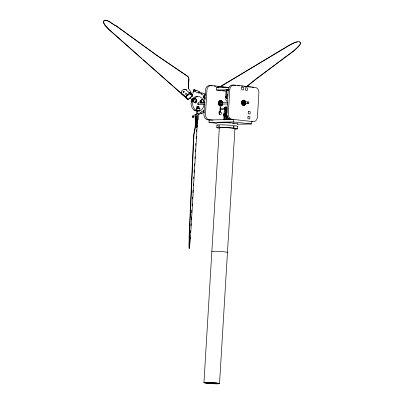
<?xml version="1.0" encoding="UTF-8"?>
<svg xmlns="http://www.w3.org/2000/svg" width="404" height="404" viewBox="0 0 404 404"><rect width="100%" height="100%" fill="white"/><g stroke="black" fill="none" stroke-linecap="round" stroke-linejoin="round"><path stroke-width="0.61" d="M300.626 43.238L300.515 42.804M195.284 116.695L195.142 119.049L195.551 119.069M195.693 116.716L195.223 124.538A2.793 0.419 -87.1 0 0 195.319 127.235M195.9 116.913L195.632 124.558A2.793 0.419 -87.1 0 0 195.597 125.639M196.304 114.337L196.526 110.625M196.617 110.817L194.516 110.63L196.829 110.58L196.98 108.105L199.889 108.434L199.743 110.908L197.425 110.959M196.112 123.382L196.293 120.392M196.364 119.2L196.692 116.953L196.107 116.67M196.516 116.69L196.581 115.554M196.99 115.6L196.45 124.599A2.793 0.419 -87.1 0 0 196.612 127.492A5.954 0.894 -87.1 0 0 196.778 127.629A2.793 0.419 -87.1 0 0 197.354 125.048L197.682 119.655M197.935 115.458L198.344 115.478L198.096 119.604L197.187 119.155L197.399 115.62M197.571 113.802L197.758 110.706M190.481 232.598L190.597 230.719M190.9 225.72L191.011 223.841M191.274 219.468L191.425 216.963M191.693 212.59L191.844 210.085M192.107 205.712L192.218 203.833M192.521 198.834L192.632 196.955M192.9 192.582L193.051 190.077M193.314 185.699L193.425 183.81M193.728 178.77L193.844 176.881M194.107 172.473L194.258 169.953M194.521 165.544L194.637 163.655M194.935 158.615L195.051 156.727M195.354 151.687L195.465 149.798M195.728 145.389L195.844 143.496M196.142 138.461L196.258 136.572M196.561 131.532L196.672 129.644M197.223 125.245L190.506 236.986L189.385 248.314L189.148 245.587L189.471 234.552L193.92 135.214L195.96 124.023L196.425 119.013L196.142 118.998L195.632 124.301L193.632 135.199L189.183 234.537L189.077 248.298L189.441 246.475M197.334 123.356L197.561 119.579L196.425 119.013M197.995 108.408L199.026 108.388L199.111 106.944L197.172 106.727L196.829 108.186M208.979 122.452L209.126 119.978L233.421 119.458L233.275 121.932L208.979 122.452L217.099 123.356M226.705 91.158L216.524 90.021L216.675 87.547L229.209 87.279M216.827 127.543L216.973 125.068M218.882 111.989L219.912 111.969L220.175 107.605L220.523 107.227A0.732 0.571 88.8 0 1 220.67 107.257L220.624 112.049L219.079 112.08L219.195 114.367L221.251 114.403L221.377 112.337L220.624 112.049M203.939 382.699L219.322 127.906M226.27 98.45L226.094 98.566A0.621 0.485 88.8 0 1 225.644 97.894L226.129 89.9L228.356 90.047L226.902 89.885L226.417 97.879A0.621 0.485 88.8 0 0 226.866 98.551L227.043 98.435A4.989 3.909 88.8 0 1 227.876 94.056M219.544 383.522L234.961 128.103M237.436 128.881L237.582 126.407M237.057 124.26L251.384 123.957L251.535 121.483M188.926 79.073L188.486 88.41M188.421 87.905L188.855 78.038M190.092 238.86L190.218 236.971M196.541 125.503L196.541 124.785M189.759 243.349L189.84 242.365M103.348 21.856C105.57 16.877 113.398 25.472 115.993 25.826L157.191 55.717L188.173 76.795M225.659 119.786L226.149 116.322A2.485 1.535 -83.6 0 0 226.341 113.024L226.215 107.853A1.161 0.717 -83.6 0 0 225.558 106.868L225.558 106.868A1.161 0.717 -83.6 0 0 224.765 107.893L224.038 113.085A2.485 1.535 -83.6 0 0 223.841 116.387L223.927 119.831M226.371 119.867L226.856 116.403A2.485 1.535 -83.6 0 0 227.23 115.509M193.329 90.814L194.102 91.238L193.748 91.238M201.778 94.006L201.788 93.435M193.137 116.584C192.355 118.039 192.496 115.039 193.142 116.468C192.577 117.948 192.42 115.266 193.127 116.478M198.374 114.039L197.925 114.08L198.177 114.67M225.22 107.999C225.993 106.858 225.604 109.474 225.205 108.115M300.379 43.965C301.47 38.41 291.037 44.193 289.729 44.94L220.008 86.784M205.257 95.4L203.793 96.278L203.333 97.576L205 99.197M191.405 94.465L190.88 93.829L192.511 95.45M191.047 101.328L192.698 98.278L195.011 98.228L196.617 99.652L194.97 102.702L193.364 101.278L191.047 101.328L191.849 102.04M193.364 101.278L195.011 98.228M195.955 100.167L196.894 101L195.794 103.035L194.859 102.202L194.582 102.712L192.976 101.288A7.247 5.676 88.8 0 0 196.45 110.59L196.602 108.115L198.627 108.368L198.162 108.413M192.925 93.132L193.971 91.026M300.445 43.784L298.904 46.091L293.622 51.04L256.399 78.836L246.662 86.658M219.65 114.514L219.857 112.474L219.079 112.08L219.912 111.969M299.859 44.753L296.516 48.48L293.688 50.859L256.464 78.654L246.728 86.476M226.018 109.105L225.937 109.691M224.629 119.811L224.957 119.801M204.454 95.157L204.687 95.713A0.828 0.5 -66.8 0 1 204.454 95.157L205.222 94.147M202.066 92.91L205.434 94.157M204.813 95.571L204.535 95.647M186.648 95.667L191.001 92.122L185.239 97.01L108.908 29.532L105.126 25.528L103.343 22.089M185.259 97.076L189.9 93.299L192.637 95.905L187.996 99.682L185.32 97.303L185.128 96.622M185.32 97.303L189.961 93.526M191.102 96.596L192.041 95.834M192.112 96.051L187.936 99.455L181.709 93.93A2.793 2.298 -15.6 0 1 181.992 90.627A5.954 4.893 -15.6 0 1 182.901 89.951A2.793 2.298 -15.6 0 1 186.355 90.153L192.577 95.677M194.991 114.983L194.9 115.292M220.483 86.643L289.663 45.122L294.561 42.733M202.97 103.288L204.283 102.5L203.025 99.121L201.268 100.172L202.318 102.985M198.985 91.935L198.647 92.465L198.919 92.763M195.334 115.004L194.834 115.004L197.874 113.575M200.924 112.1L203.727 110.752A0.828 0.505 64.2 0 0 203.616 111.403L203.788 111.534M198.213 113.872L200.975 112.514L200.99 113.075M197.995 114.893L202.303 112.807M195.657 116.206L195.672 116.554L195.107 116.16M204.338 112.282L201.419 113.64M194.041 91.208L193.693 91.142M196.47 117.407L196.061 117.387M203.576 110.822L203.899 110.883M295.061 42.566L297.384 41.93M198.985 91.945L199.253 92.142M219.988 108.954L224.877 108.156M220.175 109.762L225.089 108.959M196.571 110.716L197.753 110.802L197.384 110.822M198.152 108.282L196.985 108.11M196.344 90.789L195.642 90.496L195.48 91.314M216.524 90.021L228.432 89.769M228.356 90.047L226.129 89.905L228.624 90.183M219.024 90.506L220.569 90.471M222.897 90.94L224.442 90.905M225.442 96.329L226.174 96.309M226.099 97.546L225.366 97.566L225.786 97.617M195.864 101.02L196.894 101M198.091 102.959L204.995 102.813M220.685 102.48L227.588 102.328M243.279 101.995L248.303 101.889M197.99 104.611L204.894 104.459M219.958 104.141L227.487 103.98M243.183 103.646L248.202 103.54A0.828 0.646 88.8 0 0 248.839 102.364A0.828 0.646 88.8 0 0 247.718 102.237A0.828 0.646 88.8 0 0 248.202 103.54M197.334 106.994L199.111 106.944M229.79 118.781L226.462 118.877L226.573 119.18M227.311 119.135L226.018 119.039M228.563 119.751L231.058 119.695M197.031 119.382L196.91 119.382M197.612 107.004L197.995 106.994L196.94 106.898L197.99 106.984L197.213 106.984M196.915 106.868L198.399 107.015L197.44 107.025M197.349 110.868L198.475 110.842L198.066 110.762M195.39 114.923L195.799 114.948M195.96 119.089L196.369 119.114M197.187 119.155L196.778 119.135L198.096 119.604M196.869 119.544L197.561 119.579M197.278 107.015L196.975 106.994M197.869 110.741L195.794 110.696L196.203 110.777M235.684 85.426L232.593 85.082A5.176 4.055 88.8 0 0 228.235 89.789L226.79 113.721A5.176 4.055 88.8 0 0 230.522 119.326L232.997 119.604M237.537 85.633L239.39 85.84M241.249 86.047L243.102 86.254M244.339 86.395L246.814 86.668M248.051 86.809L250.52 87.082M251.758 87.224L253.616 87.431M228.598 87.471L211.282 85.537A5.176 4.055 88.8 0 0 206.929 90.238L205.484 114.175A5.176 4.055 88.8 0 0 209.216 119.781L212.928 120.195M212.211 85.845L209.742 85.567A5.176 4.055 88.8 0 0 205.383 90.274L203.939 114.206A5.176 4.055 88.8 0 0 207.671 119.811L209.53 120.018M214.069 86.052L215.923 86.259M217.776 86.466L219.635 86.673M221.488 86.88L223.341 87.087M224.579 87.229L226.437 87.436M216.675 87.547L218.938 87.799M226.902 89.885L228.77 90.097M225.452 96.334L225.856 96.379A0.621 0.485 88.8 0 1 225.982 96.415M199.026 108.388L199.51 108.439M196.829 110.58L199.743 110.908M233.275 121.932L251.384 123.957M203.712 110.741L203.616 111.403M227.003 119.246L226.775 118.948M193.405 89.521L194.955 90.198M193.253 90.355L194.804 91.031L194.46 90.89M196.405 90.36L199.238 91.577M194.551 89.688L194.92 89.638L194.132 89.269L194.965 89.744L194.228 89.456M199.258 92.036L202.01 93.213M198.374 92.556L201.682 93.975M195.743 91.88L198.576 93.097M201.702 94.43L204.687 95.713M195.682 90.496L195.693 90.501A0.828 0.5 -66.8 0 0 195.359 91.259M299.51 41.971L299.899 42.208M196.142 118.998L197.278 119.564M192.324 92.91L192.491 93.026M193.925 91.006L193.314 90.945M143.142 59.787L172.912 86.022M173.856 86.855L185.194 96.849M190.092 92.789L192.324 94.768L192.637 95.905M189.274 92.233L192.385 94.996M189.016 92.178L190.88 93.829M191.344 94.238L192.45 95.223M189.082 92.405L190.946 94.056M195.026 98.591L196.233 99.662M190.183 98.071L192.859 100.45M187.804 99L181.583 93.475A2.793 2.298 -15.6 0 1 181.053 92.733M183.426 95.283L181.648 93.703A2.793 2.298 -15.6 0 1 180.997 92.526M184.315 96.071L187.996 99.682M141.728 58.54L108.863 29.376L105.444 25.811M203.793 96.278L205.045 97.49M203.702 96.536L204.954 97.753M203.611 96.798L204.879 98.031M203.515 97.056L205.207 98.702M203.424 97.319L205.091 98.94M226.912 101.323L225.659 99.268M188.602 77.396L187.602 76.189L157.146 55.56L115.948 25.669C114.009 25.447 104.025 16.049 103.389 22.25M188.618 88.703L191.047 92.284M105.08 25.371L103.641 23.023M188.527 88.516L188.663 88.86M200.707 103.045L200.076 101.353L201.101 100.742L200.889 100.182L202.646 99.132A7.247 5.676 88.8 0 0 194.627 98.233M188.562 77.235L188.895 78.199M188.441 88.254L188.572 88.678M195.713 116.443L195.718 116.463A0.828 0.505 64.2 0 1 195.167 116.397M227.053 113.105L226.927 107.934A1.161 0.717 -83.6 0 0 226.27 106.949A1.161 0.717 -83.6 0 0 225.755 107.247M219.544 127.886A7.868 0.51 3.5 0 1 227.407 127.72A7.868 0.51 3.5 0 1 234.552 128.826M219.059 128.144A10.353 0.667 3.5 0 1 220.094 127.3A10.353 0.667 3.5 0 1 234.148 128.144A10.353 0.667 3.5 0 1 235.214 129.113M217.206 125.28A10.353 0.667 3.5 0 1 227.265 125.068A10.353 0.667 3.5 0 1 237.355 126.492M220.402 122.614A7.868 0.51 3.5 0 1 223.841 122.594M227.497 122.755A7.868 0.51 3.5 0 1 230.305 122.962M232.573 123.185A7.868 0.51 3.5 0 1 234.254 123.422M217.125 122.695A10.353 0.667 3.5 0 1 228.189 122.639A10.353 0.667 3.5 0 1 237.507 124.018M245.723 103.207A2.692 2.106 88.8 0 1 242.602 105.146A2.692 2.106 88.8 0 1 242.299 100.712A2.692 2.106 88.8 0 1 245.642 102.015A2.586 2.025 88.8 0 0 242.39 100.813A2.586 2.025 88.8 0 0 242.723 105.07A2.586 2.025 88.8 0 0 245.708 103.172M252.606 121.614A5.176 4.055 88.8 0 1 251.546 121.675M222.796 104.227A2.712 2.126 88.8 0 1 219.443 105.378A2.712 2.126 88.8 0 1 219.71 100.95A2.712 2.126 88.8 0 1 222.882 102.828M211.858 251.535A7.868 0.51 3.5 0 1 219.796 251.45A7.868 0.51 3.5 0 1 227.427 252.49M227.492 116.14A1.803 1.116 -83.6 0 1 226.381 116.635M225.821 112.938A1.863 1.151 -83.6 0 1 226.088 113.12M226.311 113.408A1.863 1.151 -83.6 0 1 226.472 113.787M226.508 115.191A1.863 1.151 -83.6 0 1 226.366 115.645M226.159 116.034A1.863 1.151 -83.6 0 1 225.609 116.524M225.013 116.544A1.863 1.151 -83.6 0 1 224.281 114.529A1.863 1.151 -83.6 0 1 225.523 112.888M226.048 115.342A1.242 0.768 -83.6 0 1 224.912 115.766A1.242 0.768 -83.6 0 1 224.871 113.963A1.242 0.768 -83.6 0 1 226.013 113.852M225.578 115.327A0.621 0.384 -83.6 0 1 225.488 114.483A0.621 0.384 -83.6 0 1 226.028 114.246M226.048 115.216A0.621 0.384 -83.6 0 1 225.962 115.317M200.945 101.561A0.621 0.353 59.1 0 1 201.182 102.076M192.875 99.495A0.621 0.313 -48.4 0 1 193.506 99.419A0.621 0.313 -48.4 0 1 193.011 100.202A0.621 0.313 -48.4 0 1 192.577 99.965M195.975 101.596A0.621 0.313 -48.4 0 1 195.698 102.232M195.516 102.384A0.621 0.313 -48.4 0 1 195.334 102.47M195.688 101.197A1.035 0.52 -48.4 0 1 196.258 101.722A1.035 0.52 -48.4 0 1 195.167 102.808M200.732 101.46A0.631 0.359 59.1 0 1 201.121 102.156M200.434 101A1.035 0.586 59.1 0 1 201.359 102.035A1.035 0.586 59.1 0 1 200.965 102.863M199.778 101.611A1.035 0.586 59.1 0 1 200.53 102.838M200.626 100.742A1.343 0.763 59.1 0 1 201.652 102.091A1.343 0.763 59.1 0 1 201.202 103.106M203.05 100.278A1.343 0.763 59.1 0 1 203.182 100.485M203.434 101.152A1.343 0.763 59.1 0 1 203.444 101.555M192.728 99.126A1.343 0.677 -48.4 0 1 194.061 99.212A1.343 0.677 -48.4 0 1 192.546 100.869A1.343 0.677 -48.4 0 1 192.395 99.49M195.42 101.288A1.343 0.677 -48.4 0 1 195.284 101.485M194.844 115.054A0.828 0.505 64.2 0 1 195.39 115.1M205.348 94.193A0.828 0.5 -66.8 0 1 205.454 94.268M196.203 127.472A2.793 0.419 -87.1 0 1 196.137 127.275M183.86 89.35A2.793 2.298 -15.6 0 1 186.289 89.925M187.931 94.693A0.621 0.313 -48.4 0 1 187.395 95.309A0.621 0.313 -48.4 0 1 187.012 95.127M183.3 91.986A0.621 0.51 -15.6 0 1 183.184 91.905M190.542 97.223A0.621 0.313 -48.4 0 1 190.461 97.344M190.254 97.566A0.621 0.313 -48.4 0 1 190.138 97.647M185.835 89.42A2.793 2.298 -15.6 0 1 186.229 89.698M198.748 104.414A0.828 0.646 88.8 0 1 197.834 104.308A0.828 0.646 88.8 0 1 197.904 103.141A0.828 0.646 88.8 0 1 198.819 103.247M203.975 104.575A7.247 5.676 88.8 0 1 199.364 110.913M194.91 110.625A7.247 5.676 88.8 0 1 191.43 101.318M193.082 98.268A7.247 5.676 88.8 0 1 197.622 96.657M225.22 114.539A0.995 0.616 -83.6 0 1 225.407 114.095M228.124 117.044A2.111 1.303 -83.6 0 1 226.886 116.524M228.846 118.135A3.176 1.964 -83.6 0 1 226.715 116.706M220.973 104.005A0.909 0.712 88.8 0 1 219.968 103.889A0.909 0.712 88.8 0 1 220.049 102.606A0.909 0.712 88.8 0 1 221.054 102.717M220.741 104.055A0.828 0.646 88.8 0 1 219.902 103.722A0.828 0.646 88.8 0 1 220.084 102.626A0.828 0.646 88.8 0 1 220.953 102.773M221.397 103.964A1.358 1.066 88.8 0 1 219.741 104.298A1.358 1.066 88.8 0 1 219.872 102.167A1.358 1.066 88.8 0 1 221.463 102.863M222.528 103.939A2.692 2.106 88.8 0 1 219.281 105.51M219.034 105.257A2.692 2.106 88.8 0 1 218.822 104.959M218.418 103.873A2.692 2.106 88.8 0 1 218.508 102.293M218.827 101.601A2.692 2.106 88.8 0 1 219.039 101.308M219.286 101.066A2.692 2.106 88.8 0 1 219.559 100.869M219.857 100.722A2.692 2.106 88.8 0 1 222.528 102.737M222.468 104.111A2.586 2.025 88.8 0 1 220.771 105.878A2.586 2.025 88.8 0 1 218.791 104.601M218.564 103.868A2.586 2.025 88.8 0 1 218.655 102.313M218.796 101.96A2.586 2.025 88.8 0 1 220.922 100.768A2.586 2.025 88.8 0 1 222.538 102.934M222.22 103.858A2.212 1.732 88.8 0 1 219.559 105.116A2.212 1.732 88.8 0 1 219.539 101.48A2.212 1.732 88.8 0 1 222.215 102.773M222.144 103.858A2.212 1.732 88.8 0 1 219.478 105.121A2.212 1.732 88.8 0 1 219.463 101.48A2.212 1.732 88.8 0 1 222.139 102.773M221.478 103.985A1.399 1.096 88.8 0 1 219.771 104.328A1.399 1.096 88.8 0 1 219.902 102.131A1.399 1.096 88.8 0 1 221.543 102.848M244.319 103.207A0.909 0.712 88.8 0 1 243.37 103.631A0.909 0.712 88.8 0 1 243.026 102.419A0.909 0.712 88.8 0 1 243.971 101.99M244.208 103.172A0.828 0.646 88.8 0 1 243.4 103.586A0.828 0.646 88.8 0 1 242.991 102.591A0.828 0.646 88.8 0 1 243.733 102M244.541 102.045A1.358 1.066 88.8 0 0 242.87 101.909A1.358 1.066 88.8 0 0 243.137 104.015A1.399 1.096 88.8 0 0 244.738 103.141A1.358 1.066 88.8 0 1 243.188 104.015A1.399 1.096 88.8 0 1 242.844 101.884A1.399 1.096 88.8 0 1 244.572 102.02A1.399 1.096 88.8 0 0 242.794 101.884A1.399 1.096 88.8 0 0 243.122 104.055A1.399 1.096 88.8 0 0 244.688 103.141A1.358 1.066 88.8 0 1 243.137 104.015A1.358 1.066 88.8 0 1 242.87 101.909A1.358 1.066 88.8 0 1 244.491 102.045M245.42 103.065A2.212 1.732 88.8 0 1 242.89 104.757A2.212 1.732 88.8 0 1 242.572 101.111A2.212 1.732 88.8 0 1 245.339 102.121M245.344 103.07A2.212 1.732 88.8 0 1 242.814 104.757A2.212 1.732 88.8 0 1 242.496 101.116A2.212 1.732 88.8 0 1 245.263 102.121M218.746 126.083C219.468 128.043 219.66 124.068 218.746 126.083M196.783 125.275C196.839 127.235 197.107 123.528 196.783 125.275M196.995 121.69C197.061 123.639 197.314 119.978 196.995 121.69M229.78 89.754L228.336 113.686A5.176 4.055 88.8 0 0 232.068 119.296L253.091 121.639A5.176 4.055 88.8 0 0 257.444 116.938L258.888 93.006A5.176 4.055 88.8 0 0 255.156 87.395L234.133 85.047A5.176 4.055 88.8 0 0 229.78 89.754M241.789 87.315L241.643 89.789L243.42 89.986L243.572 87.511L241.789 87.315M245.662 87.744L245.516 90.218L247.293 90.42L247.44 87.946L245.662 87.744M248 116.448L247.864 118.72L249.803 118.938L249.94 116.665L248 116.448M248.298 111.514L248.162 113.782L250.101 113.999L250.238 111.731L248.298 111.514M224.629 107.974C224.927 109.423 225.402 106.813 224.629 107.974M234.108 126.891C232.926 128.8 233.214 124.74 234.108 126.891M225.185 109.252C225.366 110.6 225.942 108.302 225.185 109.252M225.114 110.489C225.296 111.837 225.866 109.54 225.114 110.489M225.043 111.726C225.22 113.075 225.796 110.777 225.043 111.726M224.705 117.503C224.861 118.842 225.493 116.564 224.705 117.503M224.634 118.741C224.811 120.089 225.387 117.791 224.634 118.741M192.597 116.438C192.794 117.912 193.425 115.387 192.597 116.438M207.237 383.204A7.247 0.47 3.5 0 0 218.892 383.608A7.247 0.47 3.5 0 0 209.09 382.517A7.247 0.47 3.5 0 0 207.237 383.204M206.853 383.214A7.868 0.51 3.5 0 0 219.508 383.654A7.868 0.51 3.5 0 0 208.863 382.462A7.868 0.51 3.5 0 0 206.853 383.214M225.993 115.746A1.449 0.894 -83.6 0 0 225.73 113.342A1.449 0.894 -83.6 0 0 224.523 115.14A1.449 0.894 -83.6 0 0 225.993 115.746M225.669 115.711A1.449 0.894 -83.6 0 0 225.407 113.307A1.449 0.894 -83.6 0 0 224.2 115.1A1.449 0.894 -83.6 0 0 225.669 115.711M225.836 115.993A1.863 1.151 -83.6 0 0 225.498 112.903A1.863 1.151 -83.6 0 0 223.942 115.216A1.863 1.151 -83.6 0 0 225.836 115.993M225.589 115.564A1.242 0.768 -83.6 0 0 225.361 113.504A1.242 0.768 -83.6 0 0 224.326 115.044A1.242 0.768 -83.6 0 0 225.589 115.564M225.664 115.17A0.621 0.384 -83.6 0 0 225.548 114.14A0.621 0.384 -83.6 0 0 225.033 114.913A0.621 0.384 -83.6 0 0 225.664 115.17M193.753 117.19A0.949 0.707 -85.2 0 0 193.38 115.655A0.949 0.707 -85.2 0 0 192.546 116.918A0.949 0.707 -85.2 0 0 193.753 117.19M185.835 94.324A0.621 0.51 -15.6 0 0 186.638 93.672A0.621 0.51 -15.6 0 0 185.633 93.465A0.621 0.51 -15.6 0 0 185.835 94.324M183.507 92.263A0.621 0.51 -15.6 0 0 184.31 91.607A0.621 0.51 -15.6 0 0 183.31 91.4A0.621 0.51 -15.6 0 0 183.507 92.263"/></g></svg>
